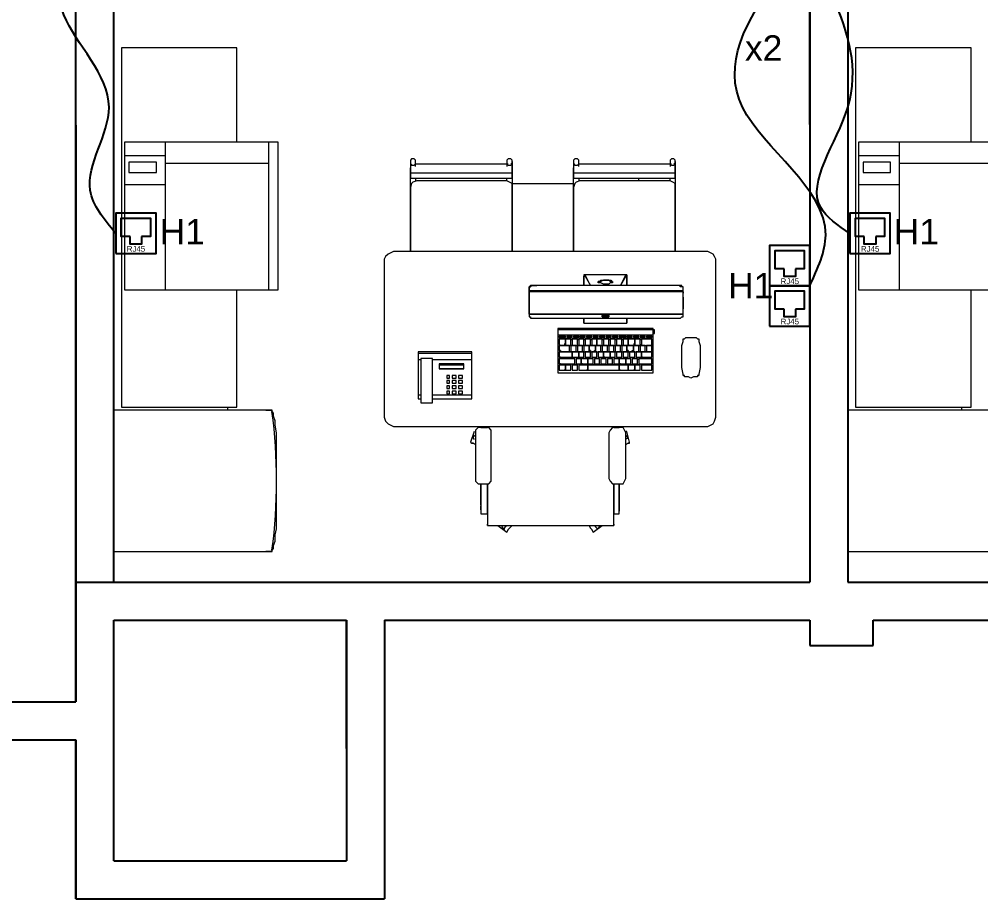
# Model space of a CAD drawing. Header units: metres. Extents: x 131 to 1703, y 190 to 2058.
# Drawn here: x 1497.032 to 1500.83, y 1993.255 to 1996.729 of the extents above; entities that cross this region are included whole.
import ezdxf

# ---------------------------------------------------------------- set-up
doc = ezdxf.new("R2010")
doc.units = ezdxf.units.M
for name, color, linetype in [('Cables RJ45', 7, 'Continuous'), ('Mobilier', 7, 'Continuous'), ('Murs', 7, 'Continuous'), ('Prise RJ45', 7, 'Continuous')]:
    doc.layers.add(name, color=color, linetype=linetype)
doc.styles.get("Standard").update_dxf_attribs({"font": 'arial.ttf'})

# ---------------------------------------------------------------- blocks, each defined once
blk = doc.blocks.new('imprimante + chaise - 2')
at = {"layer": 'Mobilier', "lineweight": 9}
for points in [[(1455.5672, 1987.8968), (1455.5672, 1988.0518), (1455.3938, 1988.0518), (1455.3938, 1988.0502), (1455.3922, 1988.0485), (1455.3922, 1988.0452), (1455.3905, 1988.0402), (1455.3905, 1988.0335), (1455.3888, 1988.0268), (1455.3888, 1988.0185), (1455.3888, 1988.0102), (1455.3888, 1988.0002), (1455.3888, 1987.9902), (1455.3888, 1987.9802), (1455.3888, 1987.9685), (1455.3888, 1987.9585), (1455.3888, 1987.9485), (1455.3888, 1987.9385), (1455.3888, 1987.9302), (1455.3888, 1987.9218), (1455.3905, 1987.9135), (1455.3905, 1987.9085), (1455.3922, 1987.9035), (1455.3922, 1987.9002), (1455.3938, 1987.8985), (1455.3938, 1987.8968)], [(1455.5555, 1987.6035), (1455.5555, 1987.7652), (1455.3872, 1987.7652), (1455.3872, 1987.6035)], [(1455.5505, 1987.6252), (1455.5505, 1987.6368), (1455.5205, 1987.6368), (1455.5205, 1987.6252)]]:
    blk.add_lwpolyline(points, close=True, dxfattribs=at)
for points in [[(1455.3938, 1988.0518), (1455.4005, 1988.0518)], [(1455.4005, 1987.8968), (1455.3938, 1987.8968)], [(1455.4322, 1987.6035), (1455.4322, 1987.5002), (1455.5588, 1987.5002), (1455.5588, 1987.8935), (1455.4322, 1987.8935), (1455.4322, 1987.7652)], [(1455.3972, 1987.7652), (1455.3972, 1987.6035)], [(1455.5105, 1987.7652), (1455.5105, 1987.6035)], [(1455.5105, 1987.6502), (1455.5555, 1987.6502)], [(1455.3972, 1987.6268), (1455.5105, 1987.6268)], [(1455.5105, 1987.6185), (1455.5555, 1987.6185)]]:
    blk.add_lwpolyline(points, dxfattribs=at)
at = {"layer": 'Mobilier', "color": 8, "lineweight": 9, "true_color": 0x787878}
blk.add_lwpolyline([(1455.4422, 1987.8968), (1455.4422, 1987.8935)], dxfattribs=at)
at = {"layer": 'Mobilier', "lineweight": 9}
blk.add_arc((1455.963, 1987.9743), 0.5742, 172.4109, 187.5891, dxfattribs=at)
blk = doc.blocks.new('Table avec ordinateur et telephone')
at = {"layer": 'Mobilier', "lineweight": 9}
for points in [[(1460.1523, 1998.0287), (1460.1506, 1998.0287), (1460.149, 1998.027), (1460.149, 1998.0253), (1460.149, 1998.0237), (1460.149, 1998.022), (1460.1506, 1998.0203), (1460.1523, 1998.0203), (1460.154, 1998.0203), (1460.1556, 1998.022), (1460.1556, 1998.0237), (1460.1556, 1998.0253), (1460.1556, 1998.027), (1460.154, 1998.0287)], [(1460.2756, 1998.0287), (1460.274, 1998.0287), (1460.2723, 1998.027), (1460.2723, 1998.0253), (1460.2723, 1998.0237), (1460.2723, 1998.022), (1460.274, 1998.0203), (1460.2756, 1998.0203), (1460.2773, 1998.0203), (1460.279, 1998.022), (1460.279, 1998.0237), (1460.279, 1998.0253), (1460.279, 1998.027), (1460.2773, 1998.0287)], [(1460.3606, 1998.0287), (1460.359, 1998.0287), (1460.3573, 1998.027), (1460.3573, 1998.0253), (1460.3573, 1998.0237), (1460.3573, 1998.022), (1460.359, 1998.0203), (1460.3606, 1998.0203), (1460.3623, 1998.0203), (1460.364, 1998.022), (1460.364, 1998.0237), (1460.364, 1998.0253), (1460.364, 1998.027), (1460.3623, 1998.0287)], [(1460.484, 1998.0287), (1460.4823, 1998.0287), (1460.4806, 1998.027), (1460.4806, 1998.0253), (1460.4806, 1998.0237), (1460.4806, 1998.022), (1460.4823, 1998.0203), (1460.484, 1998.0203), (1460.4856, 1998.0203), (1460.4873, 1998.022), (1460.4873, 1998.0237), (1460.4873, 1998.0253), (1460.4873, 1998.027), (1460.4856, 1998.0287)], [(1460.2723, 1998.0103), (1460.1573, 1998.0103), (1460.1523, 1998.0103), (1460.1506, 1998.0103), (1460.149, 1998.0103), (1460.149, 1998.0037), (1460.1506, 1998.0037), (1460.1523, 1998.0037), (1460.1573, 1998.0037), (1460.2723, 1998.0037), (1460.2756, 1998.0037), (1460.279, 1998.0037), (1460.279, 1998.0103), (1460.2756, 1998.0103)], [(1460.4806, 1998.0103), (1460.3656, 1998.0103), (1460.3606, 1998.0103), (1460.359, 1998.0103), (1460.3573, 1998.0103), (1460.3573, 1998.0037), (1460.359, 1998.0037), (1460.3606, 1998.0037), (1460.3656, 1998.0037), (1460.4806, 1998.0037), (1460.484, 1998.0037), (1460.4873, 1998.0037), (1460.4873, 1998.0103), (1460.484, 1998.0103)], [(1460.524, 1997.9103), (1460.1306, 1997.9103), (1460.1273, 1997.9103), (1460.124, 1997.9087), (1460.1206, 1997.907), (1460.1173, 1997.9037), (1460.1156, 1997.9003), (1460.1156, 1997.8953), (1460.1156, 1997.702), (1460.1156, 1997.6987), (1460.1173, 1997.6937), (1460.1206, 1997.6904), (1460.124, 1997.6887), (1460.1273, 1997.687), (1460.1306, 1997.687), (1460.524, 1997.687), (1460.529, 1997.687), (1460.5323, 1997.6887), (1460.5356, 1997.6904), (1460.5373, 1997.6937), (1460.539, 1997.6987), (1460.539, 1997.702), (1460.539, 1997.8953), (1460.539, 1997.9003), (1460.5373, 1997.9037), (1460.5356, 1997.907), (1460.5323, 1997.9087), (1460.529, 1997.9103)], [(1460.424, 1997.8803), (1460.4256, 1997.8803), (1460.4256, 1997.8787), (1460.4256, 1997.877), (1460.4256, 1997.8753), (1460.4256, 1997.8737), (1460.4256, 1997.872), (1460.4256, 1997.867), (1460.4256, 1997.872), (1460.4256, 1997.8737), (1460.4256, 1997.8753), (1460.4256, 1997.877), (1460.4256, 1997.8787), (1460.424, 1997.8787), (1460.4173, 1997.867)], [(1460.4073, 1997.872), (1460.4073, 1997.8703), (1460.4056, 1997.8703), (1460.404, 1997.8703), (1460.4023, 1997.8687), (1460.399, 1997.8687), (1460.3973, 1997.8687), (1460.3956, 1997.8687), (1460.3923, 1997.8703), (1460.3906, 1997.8703), (1460.389, 1997.8703), (1460.389, 1997.872), (1460.3906, 1997.872), (1460.3923, 1997.8737), (1460.3956, 1997.8737), (1460.3973, 1997.8737), (1460.399, 1997.8737), (1460.4023, 1997.8737), (1460.404, 1997.8737), (1460.4056, 1997.8737), (1460.4056, 1997.872)], [(1460.3006, 1997.857), (1460.3006, 1997.8303), (1460.4973, 1997.8303), (1460.4973, 1997.857), (1460.4973, 1997.8587), (1460.4956, 1997.8587), (1460.494, 1997.8587), (1460.4923, 1997.8587), (1460.4906, 1997.8587), (1460.3056, 1997.8587), (1460.304, 1997.8587), (1460.3023, 1997.8587), (1460.3006, 1997.8587)], [(1460.3006, 1997.827), (1460.3023, 1997.827), (1460.3023, 1997.8253), (1460.304, 1997.8253), (1460.3056, 1997.8253), (1460.4906, 1997.8253), (1460.4923, 1997.8253), (1460.494, 1997.8253), (1460.4956, 1997.827), (1460.4973, 1997.827), (1460.4973, 1997.8303), (1460.3006, 1997.8303)], [(1460.394, 1997.8287), (1460.3956, 1997.8287), (1460.3973, 1997.8287), (1460.399, 1997.8287), (1460.4006, 1997.8287), (1460.4023, 1997.8287), (1460.4023, 1997.827), (1460.4006, 1997.827), (1460.399, 1997.827), (1460.3973, 1997.827), (1460.3956, 1997.827), (1460.394, 1997.827)], [(1460.3973, 1997.827), (1460.399, 1997.827), (1460.4006, 1997.827), (1460.4023, 1997.827), (1460.4023, 1997.8287), (1460.4006, 1997.8287), (1460.399, 1997.8287), (1460.3973, 1997.8287), (1460.3956, 1997.8287), (1460.394, 1997.8287), (1460.394, 1997.827), (1460.3956, 1997.827)], [(1460.399, 1997.8287), (1460.399, 1997.8303), (1460.4006, 1997.8303), (1460.4006, 1997.8287)], [(1460.4006, 1997.8303), (1460.399, 1997.8303), (1460.399, 1997.8287), (1460.4006, 1997.8287)], [(1460.399, 1997.827), (1460.399, 1997.8287)], [(1460.459, 1997.7554), (1460.459, 1997.807), (1460.459, 1997.8087), (1460.459, 1997.8104), (1460.459, 1997.812), (1460.3373, 1997.812), (1460.3373, 1997.8104), (1460.3373, 1997.8087), (1460.3373, 1997.807), (1460.3373, 1997.7554)], [(1460.339, 1997.8004), (1460.3406, 1997.8004), (1460.3456, 1997.8004), (1460.3473, 1997.8004), (1460.3473, 1997.802), (1460.3456, 1997.802), (1460.3406, 1997.802), (1460.339, 1997.802)], [(1460.339, 1997.792), (1460.3406, 1997.7904), (1460.3456, 1997.7904), (1460.3473, 1997.792), (1460.3473, 1997.797), (1460.3473, 1997.7987), (1460.3456, 1997.7987), (1460.3406, 1997.7987), (1460.339, 1997.7987), (1460.339, 1997.797)], [(1460.3473, 1997.792), (1460.3473, 1997.7904), (1460.354, 1997.7904), (1460.354, 1997.792), (1460.354, 1997.797), (1460.354, 1997.7987), (1460.3473, 1997.7987), (1460.3473, 1997.797)], [(1460.349, 1997.8004), (1460.3556, 1997.8004), (1460.3556, 1997.802), (1460.354, 1997.802), (1460.349, 1997.802)], [(1460.3556, 1997.792), (1460.3556, 1997.7904), (1460.3623, 1997.7904), (1460.3623, 1997.792), (1460.3623, 1997.797), (1460.3623, 1997.7987), (1460.3556, 1997.7987), (1460.3556, 1997.797)], [(1460.3573, 1997.8004), (1460.364, 1997.8004), (1460.364, 1997.802), (1460.3573, 1997.802)], [(1460.364, 1997.792), (1460.364, 1997.7904), (1460.3706, 1997.7904), (1460.3706, 1997.792), (1460.3706, 1997.797), (1460.3706, 1997.7987), (1460.364, 1997.7987), (1460.364, 1997.797)], [(1460.3656, 1997.8004), (1460.3723, 1997.8004), (1460.3723, 1997.802), (1460.3656, 1997.802)], [(1460.3723, 1997.792), (1460.3723, 1997.7904), (1460.379, 1997.7904), (1460.379, 1997.792), (1460.379, 1997.797), (1460.379, 1997.7987), (1460.3723, 1997.7987), (1460.3723, 1997.797)], [(1460.374, 1997.8004), (1460.3806, 1997.8004), (1460.3806, 1997.802), (1460.374, 1997.802)], [(1460.3806, 1997.792), (1460.3806, 1997.7904), (1460.3856, 1997.7904), (1460.3873, 1997.7904), (1460.3873, 1997.792), (1460.3873, 1997.797), (1460.3873, 1997.7987), (1460.3856, 1997.7987), (1460.3806, 1997.7987), (1460.3806, 1997.797)], [(1460.3823, 1997.8004), (1460.389, 1997.8004), (1460.389, 1997.802), (1460.3823, 1997.802)], [(1460.3873, 1997.792), (1460.3873, 1997.7904), (1460.389, 1997.7904), (1460.394, 1997.7904), (1460.394, 1997.792), (1460.394, 1997.797), (1460.394, 1997.7987), (1460.389, 1997.7987), (1460.3873, 1997.7987), (1460.3873, 1997.797)], [(1460.3906, 1997.8004), (1460.3973, 1997.8004), (1460.3973, 1997.802), (1460.3906, 1997.802)], [(1460.3956, 1997.792), (1460.3956, 1997.7904), (1460.4023, 1997.7904), (1460.4023, 1997.792), (1460.4023, 1997.797), (1460.4023, 1997.7987), (1460.3956, 1997.7987), (1460.3956, 1997.797)], [(1460.399, 1997.8004), (1460.4056, 1997.8004), (1460.4056, 1997.802), (1460.399, 1997.802)], [(1460.404, 1997.792), (1460.404, 1997.7904), (1460.4106, 1997.7904), (1460.4106, 1997.792), (1460.4106, 1997.797), (1460.4106, 1997.7987), (1460.404, 1997.7987), (1460.404, 1997.797)], [(1460.4073, 1997.8004), (1460.414, 1997.8004), (1460.414, 1997.802), (1460.4073, 1997.802)], [(1460.4123, 1997.792), (1460.4123, 1997.7904), (1460.419, 1997.7904), (1460.419, 1997.792), (1460.419, 1997.797), (1460.419, 1997.7987), (1460.4123, 1997.7987), (1460.4123, 1997.797)], [(1460.4156, 1997.8004), (1460.4173, 1997.8004), (1460.4223, 1997.8004), (1460.424, 1997.8004), (1460.424, 1997.802), (1460.4223, 1997.802), (1460.4173, 1997.802), (1460.4156, 1997.802)], [(1460.4206, 1997.792), (1460.4206, 1997.7904), (1460.4273, 1997.7904), (1460.4273, 1997.792), (1460.4273, 1997.797), (1460.4273, 1997.7987), (1460.4206, 1997.7987), (1460.4206, 1997.797)], [(1460.4256, 1997.8004), (1460.4323, 1997.8004), (1460.4323, 1997.802), (1460.4306, 1997.802), (1460.4256, 1997.802)], [(1460.4273, 1997.792), (1460.429, 1997.7904), (1460.434, 1997.7904), (1460.4356, 1997.792), (1460.4356, 1997.797), (1460.4356, 1997.7987), (1460.434, 1997.7987), (1460.429, 1997.7987), (1460.4273, 1997.7987), (1460.4273, 1997.797)], [(1460.434, 1997.8004), (1460.4406, 1997.8004), (1460.4406, 1997.802), (1460.434, 1997.802)], [(1460.4356, 1997.792), (1460.4356, 1997.7904), (1460.4423, 1997.7904), (1460.4423, 1997.792), (1460.4423, 1997.797), (1460.4423, 1997.7987), (1460.4356, 1997.7987), (1460.4356, 1997.797)], [(1460.4423, 1997.8004), (1460.449, 1997.8004), (1460.449, 1997.802), (1460.4423, 1997.802)], [(1460.444, 1997.792), (1460.444, 1997.7904), (1460.4573, 1997.7904), (1460.4573, 1997.792), (1460.4573, 1997.797), (1460.4573, 1997.7987), (1460.444, 1997.7987), (1460.444, 1997.797)], [(1460.4506, 1997.8004), (1460.4573, 1997.8004), (1460.4573, 1997.802), (1460.4506, 1997.802)], [(1460.5023, 1997.8004), (1460.504, 1997.8004), (1460.5056, 1997.8004), (1460.5073, 1997.8004), (1460.509, 1997.8004), (1460.5106, 1997.8004), (1460.5123, 1997.8004), (1460.514, 1997.8004), (1460.5156, 1997.7987), (1460.5173, 1997.7987), (1460.5173, 1997.797), (1460.5173, 1997.7954), (1460.519, 1997.7904), (1460.519, 1997.7854), (1460.519, 1997.7787), (1460.519, 1997.7704), (1460.519, 1997.762), (1460.5173, 1997.7537), (1460.5173, 1997.752), (1460.5156, 1997.752), (1460.5156, 1997.7504), (1460.514, 1997.7504), (1460.5106, 1997.7504), (1460.5073, 1997.7487), (1460.504, 1997.7504), (1460.5006, 1997.7504), (1460.499, 1997.7504), (1460.499, 1997.752), (1460.4973, 1997.752), (1460.4973, 1997.7537), (1460.4956, 1997.762), (1460.4956, 1997.7704), (1460.4956, 1997.7787), (1460.4956, 1997.7854), (1460.4956, 1997.7904), (1460.4973, 1997.7954), (1460.4973, 1997.797), (1460.4973, 1997.7987), (1460.499, 1997.7987), (1460.5006, 1997.8004)], [(1460.1773, 1997.722), (1460.2273, 1997.722), (1460.2273, 1997.782), (1460.159, 1997.782), (1460.159, 1997.722), (1460.1623, 1997.722), (1460.1623, 1997.717), (1460.1773, 1997.717)], [(1460.3523, 1997.7837), (1460.3523, 1997.7887), (1460.3523, 1997.7904), (1460.3406, 1997.7904), (1460.339, 1997.7904), (1460.339, 1997.7887), (1460.339, 1997.7837), (1460.3406, 1997.7837), (1460.3406, 1997.782), (1460.3523, 1997.782)], [(1460.3556, 1997.7754), (1460.3556, 1997.782), (1460.3406, 1997.782), (1460.339, 1997.782), (1460.339, 1997.7754), (1460.3406, 1997.7754)], [(1460.3606, 1997.7837), (1460.3606, 1997.7887), (1460.3606, 1997.7904), (1460.354, 1997.7904), (1460.354, 1997.7887), (1460.354, 1997.7837), (1460.354, 1997.782), (1460.3606, 1997.782)], [(1460.364, 1997.7754), (1460.364, 1997.782), (1460.3623, 1997.782), (1460.3573, 1997.782), (1460.3556, 1997.782), (1460.3556, 1997.7804), (1460.3556, 1997.7754), (1460.3573, 1997.7754), (1460.3623, 1997.7754)], [(1460.369, 1997.7837), (1460.369, 1997.7887), (1460.369, 1997.7904), (1460.3623, 1997.7904), (1460.3623, 1997.7887), (1460.3623, 1997.7837), (1460.3623, 1997.782), (1460.369, 1997.782)], [(1460.3706, 1997.7754), (1460.3706, 1997.782), (1460.364, 1997.782), (1460.364, 1997.7804), (1460.364, 1997.7754)], [(1460.3773, 1997.7837), (1460.3773, 1997.7887), (1460.3773, 1997.7904), (1460.3706, 1997.7904), (1460.3706, 1997.7887), (1460.3706, 1997.7837), (1460.3706, 1997.782), (1460.3773, 1997.782)], [(1460.379, 1997.7754), (1460.379, 1997.782), (1460.3723, 1997.782), (1460.3723, 1997.7804), (1460.3723, 1997.7754)], [(1460.3856, 1997.7837), (1460.3856, 1997.7887), (1460.3856, 1997.7904), (1460.384, 1997.7904), (1460.379, 1997.7904), (1460.3773, 1997.7904), (1460.3773, 1997.7887), (1460.3773, 1997.7837), (1460.379, 1997.7837), (1460.379, 1997.782), (1460.384, 1997.782), (1460.384, 1997.7837)], [(1460.3873, 1997.7754), (1460.3873, 1997.782), (1460.3806, 1997.782), (1460.3806, 1997.7804), (1460.3806, 1997.7754)], [(1460.3923, 1997.7837), (1460.3923, 1997.7887), (1460.3923, 1997.7904), (1460.3873, 1997.7904), (1460.3856, 1997.7904), (1460.3856, 1997.7887), (1460.3856, 1997.7837), (1460.3856, 1997.782), (1460.3923, 1997.782)], [(1460.3956, 1997.7754), (1460.3956, 1997.782), (1460.389, 1997.782), (1460.389, 1997.7804), (1460.389, 1997.7754)], [(1460.4006, 1997.7837), (1460.4006, 1997.7887), (1460.4006, 1997.7904), (1460.394, 1997.7904), (1460.394, 1997.7887), (1460.394, 1997.7837), (1460.394, 1997.782), (1460.4006, 1997.782)], [(1460.404, 1997.7754), (1460.404, 1997.782), (1460.4023, 1997.782), (1460.3973, 1997.782), (1460.3956, 1997.782), (1460.3956, 1997.7804), (1460.3956, 1997.7754), (1460.3973, 1997.7754), (1460.4023, 1997.7754)], [(1460.409, 1997.7837), (1460.409, 1997.7887), (1460.409, 1997.7904), (1460.4023, 1997.7904), (1460.4023, 1997.7887), (1460.4023, 1997.7837), (1460.4023, 1997.782), (1460.409, 1997.782)], [(1460.4106, 1997.7754), (1460.4106, 1997.782), (1460.4056, 1997.782), (1460.404, 1997.782), (1460.404, 1997.7804), (1460.404, 1997.7754)], [(1460.4173, 1997.7837), (1460.4173, 1997.7887), (1460.4173, 1997.7904), (1460.4106, 1997.7904), (1460.4106, 1997.7887), (1460.4106, 1997.7837), (1460.4106, 1997.782), (1460.4173, 1997.782)], [(1460.419, 1997.7754), (1460.419, 1997.782), (1460.4123, 1997.782), (1460.4123, 1997.7804), (1460.4123, 1997.7754)], [(1460.4256, 1997.7837), (1460.4256, 1997.7887), (1460.4256, 1997.7904), (1460.419, 1997.7904), (1460.419, 1997.7887), (1460.419, 1997.7837), (1460.419, 1997.782), (1460.4256, 1997.782)], [(1460.4273, 1997.7754), (1460.4273, 1997.782), (1460.4206, 1997.782), (1460.4206, 1997.7804), (1460.4206, 1997.7754)], [(1460.434, 1997.7837), (1460.434, 1997.7887), (1460.434, 1997.7904), (1460.4323, 1997.7904), (1460.4273, 1997.7904), (1460.4256, 1997.7904), (1460.4256, 1997.7887), (1460.4256, 1997.7837), (1460.4273, 1997.7837), (1460.4273, 1997.782), (1460.4323, 1997.782), (1460.4323, 1997.7837)], [(1460.4356, 1997.7754), (1460.4356, 1997.782), (1460.429, 1997.782), (1460.429, 1997.7804), (1460.429, 1997.7754)], [(1460.4406, 1997.7837), (1460.4406, 1997.7887), (1460.4406, 1997.7904), (1460.434, 1997.7904), (1460.434, 1997.7887), (1460.434, 1997.7837), (1460.434, 1997.782), (1460.4406, 1997.782)], [(1460.444, 1997.7754), (1460.444, 1997.782), (1460.4373, 1997.782), (1460.4373, 1997.7804), (1460.4373, 1997.7754)], [(1460.449, 1997.7837), (1460.449, 1997.7887), (1460.449, 1997.7904), (1460.4423, 1997.7904), (1460.4423, 1997.7887), (1460.4423, 1997.7837), (1460.4423, 1997.782), (1460.449, 1997.782)], [(1460.4573, 1997.7754), (1460.4573, 1997.782), (1460.4456, 1997.782), (1460.444, 1997.782), (1460.444, 1997.7804), (1460.444, 1997.7754), (1460.4456, 1997.7754)], [(1460.4573, 1997.7837), (1460.4573, 1997.7887), (1460.4573, 1997.7904), (1460.4506, 1997.7904), (1460.4506, 1997.7887), (1460.4506, 1997.7837), (1460.4506, 1997.782), (1460.4573, 1997.782)], [(1460.359, 1997.767), (1460.359, 1997.7737), (1460.3406, 1997.7737), (1460.339, 1997.7737), (1460.339, 1997.767), (1460.3406, 1997.767)], [(1460.3673, 1997.767), (1460.3673, 1997.7737), (1460.3606, 1997.7737), (1460.3606, 1997.772), (1460.3606, 1997.767)], [(1460.3756, 1997.767), (1460.3756, 1997.7737), (1460.374, 1997.7737), (1460.369, 1997.7737), (1460.3673, 1997.7737), (1460.3673, 1997.772), (1460.3673, 1997.767), (1460.369, 1997.767), (1460.374, 1997.767)], [(1460.3823, 1997.767), (1460.3823, 1997.7737), (1460.3773, 1997.7737), (1460.3756, 1997.7737), (1460.3756, 1997.772), (1460.3756, 1997.767)], [(1460.3906, 1997.767), (1460.3906, 1997.7737), (1460.384, 1997.7737), (1460.384, 1997.772), (1460.384, 1997.767)], [(1460.399, 1997.767), (1460.399, 1997.7737), (1460.3923, 1997.7737), (1460.3923, 1997.772), (1460.3923, 1997.767)], [(1460.4073, 1997.767), (1460.4073, 1997.7737), (1460.4006, 1997.7737), (1460.4006, 1997.772), (1460.4006, 1997.767)], [(1460.4156, 1997.767), (1460.4156, 1997.7737), (1460.409, 1997.7737), (1460.409, 1997.772), (1460.409, 1997.767)], [(1460.424, 1997.767), (1460.424, 1997.7737), (1460.4223, 1997.7737), (1460.4173, 1997.7737), (1460.4156, 1997.7737), (1460.4156, 1997.772), (1460.4156, 1997.767), (1460.4173, 1997.767), (1460.4223, 1997.767)], [(1460.4306, 1997.767), (1460.4306, 1997.7737), (1460.424, 1997.7737), (1460.424, 1997.772), (1460.424, 1997.767)], [(1460.439, 1997.767), (1460.439, 1997.7737), (1460.4323, 1997.7737), (1460.4323, 1997.772), (1460.4323, 1997.767)], [(1460.4573, 1997.767), (1460.4573, 1997.7737), (1460.4406, 1997.7737), (1460.4406, 1997.772), (1460.4406, 1997.767)], [(1460.2173, 1997.767), (1460.1856, 1997.767), (1460.1856, 1997.7604), (1460.2173, 1997.7604)], [(1460.339, 1997.7587), (1460.3406, 1997.7587), (1460.3456, 1997.7587), (1460.3473, 1997.7587), (1460.3473, 1997.7637), (1460.3473, 1997.7654), (1460.3456, 1997.7654), (1460.3406, 1997.7654), (1460.339, 1997.7654), (1460.339, 1997.7637)], [(1460.3473, 1997.7587), (1460.354, 1997.7587), (1460.354, 1997.7637), (1460.354, 1997.7654), (1460.3473, 1997.7654), (1460.3473, 1997.7637)], [(1460.3556, 1997.7587), (1460.3623, 1997.7587), (1460.3623, 1997.7637), (1460.3623, 1997.7654), (1460.3556, 1997.7654), (1460.3556, 1997.7637)], [(1460.364, 1997.7587), (1460.374, 1997.7587), (1460.3756, 1997.7587), (1460.3756, 1997.7637), (1460.3756, 1997.7654), (1460.374, 1997.7654), (1460.364, 1997.7654), (1460.364, 1997.7637)], [(1460.3756, 1997.7587), (1460.4156, 1997.7587), (1460.4156, 1997.7637), (1460.4156, 1997.7654), (1460.3756, 1997.7654), (1460.3756, 1997.7637)], [(1460.4156, 1997.7587), (1460.4173, 1997.7587), (1460.4273, 1997.7587), (1460.4273, 1997.7637), (1460.4273, 1997.7654), (1460.4173, 1997.7654), (1460.4156, 1997.7654), (1460.4156, 1997.7637)], [(1460.4273, 1997.7587), (1460.429, 1997.7587), (1460.434, 1997.7587), (1460.4356, 1997.7587), (1460.4356, 1997.7637), (1460.4356, 1997.7654), (1460.434, 1997.7654), (1460.429, 1997.7654), (1460.4273, 1997.7654), (1460.4273, 1997.7637)], [(1460.4356, 1997.7587), (1460.4423, 1997.7587), (1460.4423, 1997.7637), (1460.4423, 1997.7654), (1460.4356, 1997.7654), (1460.4356, 1997.7637)], [(1460.444, 1997.7587), (1460.4573, 1997.7587), (1460.4573, 1997.7637), (1460.4573, 1997.7654), (1460.444, 1997.7654), (1460.444, 1997.7637)], [(1460.199, 1997.752), (1460.1956, 1997.752), (1460.1956, 1997.7487), (1460.199, 1997.7487)], [(1460.199, 1997.7454), (1460.1956, 1997.7454), (1460.1956, 1997.742), (1460.199, 1997.742)], [(1460.2073, 1997.752), (1460.2023, 1997.752), (1460.2023, 1997.7487), (1460.2073, 1997.7487)], [(1460.2073, 1997.7454), (1460.2023, 1997.7454), (1460.2023, 1997.742), (1460.2073, 1997.742)], [(1460.2156, 1997.752), (1460.2106, 1997.752), (1460.2106, 1997.7487), (1460.2156, 1997.7487)], [(1460.2156, 1997.7454), (1460.2106, 1997.7454), (1460.2106, 1997.742), (1460.2156, 1997.742)], [(1460.199, 1997.7387), (1460.1956, 1997.7387), (1460.1956, 1997.7354), (1460.199, 1997.7354)], [(1460.2073, 1997.7387), (1460.2023, 1997.7387), (1460.2023, 1997.7354), (1460.2073, 1997.7354)], [(1460.2156, 1997.7387), (1460.2106, 1997.7387), (1460.2106, 1997.7354), (1460.2156, 1997.7354)], [(1460.199, 1997.732), (1460.1956, 1997.732), (1460.1956, 1997.7287), (1460.199, 1997.7287)], [(1460.2073, 1997.732), (1460.2023, 1997.732), (1460.2023, 1997.7287), (1460.2073, 1997.7287)], [(1460.2156, 1997.732), (1460.2106, 1997.732), (1460.2106, 1997.7287), (1460.2156, 1997.7287)], [(1460.2456, 1997.6137), (1460.249, 1997.6137), (1460.2523, 1997.617), (1460.2523, 1997.6204), (1460.2523, 1997.6787), (1460.2523, 1997.682), (1460.249, 1997.6854), (1460.2456, 1997.6854), (1460.239, 1997.6854), (1460.2356, 1997.6854), (1460.2323, 1997.682), (1460.2323, 1997.6787), (1460.2323, 1997.6204), (1460.2323, 1997.617), (1460.2356, 1997.6137), (1460.239, 1997.6137)], [(1460.4156, 1997.6137), (1460.4206, 1997.6137), (1460.4223, 1997.617), (1460.424, 1997.6204), (1460.424, 1997.6787), (1460.4223, 1997.682), (1460.4206, 1997.6854), (1460.4156, 1997.6854), (1460.4106, 1997.6854), (1460.4073, 1997.6854), (1460.404, 1997.682), (1460.4023, 1997.6787), (1460.4023, 1997.6204), (1460.404, 1997.617), (1460.4073, 1997.6137), (1460.4106, 1997.6137)], [(1460.279, 1997.5604), (1460.2756, 1997.557), (1460.274, 1997.5554), (1460.2723, 1997.552), (1460.274, 1997.5554), (1460.2756, 1997.557)], [(1460.3773, 1997.5604), (1460.379, 1997.557), (1460.3806, 1997.5554), (1460.3823, 1997.552), (1460.3806, 1997.5554), (1460.379, 1997.557)]]:
    blk.add_lwpolyline(points, close=True, dxfattribs=at)
for points in [[(1460.279, 1998.0253), (1460.279, 1998.0153), (1460.279, 1998.0137), (1460.279, 1998.0087), (1460.279, 1998.0003), (1460.279, 1997.9103), (1460.279, 1997.992), (1460.279, 1997.997), (1460.2756, 1997.9987), (1460.2723, 1998.0003), (1460.1573, 1998.0003), (1460.1523, 1997.9987), (1460.1506, 1997.997), (1460.149, 1997.992), (1460.149, 1997.9103), (1460.149, 1998.0003), (1460.149, 1998.007), (1460.149, 1998.0137), (1460.149, 1998.0153)], [(1460.149, 1998.0253), (1460.149, 1998.0153), (1460.149, 1998.017)], [(1460.1506, 1998.022), (1460.149, 1998.0203), (1460.149, 1998.0103)], [(1460.1556, 1998.0187), (1460.1556, 1998.0253)], [(1460.1556, 1998.022), (1460.1573, 1998.022), (1460.2723, 1998.022), (1460.274, 1998.022)], [(1460.2723, 1998.0253), (1460.2723, 1998.0187)], [(1460.279, 1998.0103), (1460.279, 1998.0203), (1460.279, 1998.022), (1460.2773, 1998.022)], [(1460.279, 1998.0153), (1460.279, 1998.0153)], [(1460.4873, 1998.0253), (1460.4873, 1998.0153), (1460.4873, 1998.0137), (1460.4873, 1998.0087), (1460.4873, 1998.0003), (1460.4873, 1997.9103), (1460.4873, 1997.992), (1460.4873, 1997.997), (1460.484, 1997.9987), (1460.4806, 1998.0003), (1460.3656, 1998.0003), (1460.3606, 1997.9987), (1460.359, 1997.997), (1460.3573, 1997.992), (1460.3573, 1997.9103), (1460.3573, 1998.0003), (1460.3573, 1998.007), (1460.3573, 1998.0137), (1460.3573, 1998.0153)], [(1460.3573, 1998.0253), (1460.3573, 1998.0153), (1460.3573, 1998.017)], [(1460.359, 1998.022), (1460.3573, 1998.0203), (1460.3573, 1998.0103)], [(1460.364, 1998.0187), (1460.364, 1998.0253)], [(1460.364, 1998.022), (1460.3656, 1998.022), (1460.4806, 1998.022), (1460.4823, 1998.022)], [(1460.4806, 1998.0253), (1460.4806, 1998.0187)], [(1460.4873, 1998.0103), (1460.4873, 1998.0203), (1460.4873, 1998.022), (1460.4856, 1998.022)], [(1460.4873, 1998.0153), (1460.4873, 1998.0153)], [(1460.1556, 1998.0037), (1460.1556, 1998.0003)], [(1460.2723, 1998.0003), (1460.2723, 1998.0037)], [(1460.364, 1998.0037), (1460.364, 1998.0003)], [(1460.4806, 1998.0003), (1460.4806, 1998.0037)], [(1460.4256, 1997.8803), (1460.3723, 1997.8803), (1460.3706, 1997.8803), (1460.3706, 1997.8787), (1460.3706, 1997.877), (1460.3706, 1997.8753), (1460.3706, 1997.8737), (1460.3706, 1997.872), (1460.3706, 1997.867), (1460.3706, 1997.872), (1460.3706, 1997.8737), (1460.3706, 1997.8753), (1460.3706, 1997.877), (1460.3706, 1997.8787), (1460.3723, 1997.8787), (1460.379, 1997.867), (1460.3723, 1997.8803)], [(1460.4073, 1997.872), (1460.4056, 1997.872), (1460.404, 1997.872), (1460.4023, 1997.8737), (1460.399, 1997.8737), (1460.3973, 1997.8737), (1460.3956, 1997.8737), (1460.3923, 1997.872), (1460.3906, 1997.872), (1460.389, 1997.872)], [(1460.3006, 1997.8353), (1460.3006, 1997.8653), (1460.3023, 1997.8653), (1460.304, 1997.867), (1460.3056, 1997.867), (1460.304, 1997.867), (1460.3023, 1997.8653), (1460.3006, 1997.8653), (1460.3006, 1997.8587), (1460.3006, 1997.8603), (1460.3023, 1997.8603), (1460.304, 1997.8603), (1460.3056, 1997.8603), (1460.4906, 1997.8603), (1460.4923, 1997.8603), (1460.494, 1997.8603), (1460.4956, 1997.8603), (1460.4973, 1997.8587), (1460.4973, 1997.857)], [(1460.4973, 1997.8353), (1460.4973, 1997.8653), (1460.4956, 1997.8653), (1460.494, 1997.8653), (1460.4923, 1997.867), (1460.4906, 1997.867), (1460.3056, 1997.867), (1460.304, 1997.867), (1460.3023, 1997.867), (1460.3006, 1997.8653)], [(1460.3006, 1997.8587), (1460.3006, 1997.8603), (1460.3023, 1997.8603), (1460.304, 1997.8603), (1460.3056, 1997.8603), (1460.4906, 1997.8603), (1460.4923, 1997.8603), (1460.494, 1997.8603), (1460.4956, 1997.8603), (1460.4973, 1997.8587)], [(1460.3006, 1997.8303), (1460.3006, 1997.832), (1460.3006, 1997.8587), (1460.3006, 1997.857)], [(1460.3023, 1997.867), (1460.309, 1997.867), (1460.3106, 1997.867)], [(1460.4973, 1997.8303), (1460.4973, 1997.832), (1460.4973, 1997.8587), (1460.4973, 1997.8653), (1460.4956, 1997.8653), (1460.494, 1997.8653), (1460.4923, 1997.867), (1460.4906, 1997.867), (1460.3056, 1997.867)], [(1460.4956, 1997.867), (1460.4873, 1997.867), (1460.309, 1997.867)], [(1460.4973, 1997.8653), (1460.4956, 1997.8653), (1460.4956, 1997.867), (1460.494, 1997.867), (1460.4923, 1997.867), (1460.4906, 1997.867)], [(1460.4973, 1997.852), (1460.4973, 1997.8387), (1460.4973, 1997.837)], [(1460.3706, 1997.8187), (1460.3706, 1997.8253), (1460.3706, 1997.8187), (1460.4256, 1997.8187), (1460.4256, 1997.8253), (1460.4256, 1997.8187)], [(1460.3706, 1997.8187), (1460.3706, 1997.8187)], [(1460.394, 1997.8303), (1460.394, 1997.8287), (1460.3956, 1997.8287), (1460.3973, 1997.8287), (1460.399, 1997.8287), (1460.4006, 1997.8287), (1460.399, 1997.8287), (1460.3973, 1997.8287), (1460.3956, 1997.8287), (1460.394, 1997.8287)], [(1460.4023, 1997.8287), (1460.4023, 1997.8303)], [(1460.4256, 1997.8187), (1460.4256, 1997.8187)], [(1460.459, 1997.8054), (1460.4606, 1997.8054), (1460.4606, 1997.807), (1460.4606, 1997.8087), (1460.4606, 1997.8104), (1460.3373, 1997.8104), (1460.3373, 1997.8087), (1460.3373, 1997.807), (1460.3373, 1997.8054)], [(1460.3373, 1997.8037), (1460.459, 1997.8037)], [(1460.339, 1997.802), (1460.3406, 1997.802), (1460.3456, 1997.802), (1460.3473, 1997.802)], [(1460.3406, 1997.8004), (1460.339, 1997.8004)], [(1460.339, 1997.797), (1460.339, 1997.7987), (1460.3406, 1997.7987), (1460.3456, 1997.7987), (1460.3473, 1997.7987)], [(1460.3456, 1997.802), (1460.3456, 1997.802)], [(1460.3473, 1997.8004), (1460.3456, 1997.8004)], [(1460.3456, 1997.7987), (1460.3456, 1997.7987)], [(1460.3473, 1997.802), (1460.3473, 1997.802)], [(1460.3473, 1997.797), (1460.3473, 1997.7987), (1460.354, 1997.7987)], [(1460.349, 1997.802), (1460.354, 1997.802), (1460.3556, 1997.802)], [(1460.349, 1997.8004), (1460.349, 1997.8004)], [(1460.354, 1997.802), (1460.354, 1997.802)], [(1460.354, 1997.7987), (1460.354, 1997.7987)], [(1460.3556, 1997.802), (1460.3556, 1997.802)], [(1460.3556, 1997.8004), (1460.3556, 1997.8004)], [(1460.3556, 1997.797), (1460.3556, 1997.7987), (1460.3623, 1997.7987)], [(1460.3573, 1997.802), (1460.364, 1997.802)], [(1460.3573, 1997.8004), (1460.3573, 1997.8004)], [(1460.3623, 1997.7987), (1460.3623, 1997.7987)], [(1460.364, 1997.802), (1460.364, 1997.802)], [(1460.364, 1997.8004), (1460.364, 1997.8004)], [(1460.364, 1997.797), (1460.364, 1997.7987), (1460.3706, 1997.7987)], [(1460.3656, 1997.802), (1460.3723, 1997.802)], [(1460.3656, 1997.8004), (1460.3656, 1997.8004)], [(1460.3706, 1997.7987), (1460.3706, 1997.7987)], [(1460.3723, 1997.802), (1460.3723, 1997.802)], [(1460.3723, 1997.8004), (1460.3723, 1997.8004)], [(1460.3723, 1997.797), (1460.3723, 1997.7987), (1460.379, 1997.7987)], [(1460.374, 1997.802), (1460.3806, 1997.802)], [(1460.374, 1997.8004), (1460.374, 1997.8004)], [(1460.379, 1997.7987), (1460.379, 1997.7987)], [(1460.3806, 1997.802), (1460.3806, 1997.802)], [(1460.3806, 1997.8004), (1460.3806, 1997.8004)], [(1460.3806, 1997.797), (1460.3806, 1997.7987), (1460.3856, 1997.7987), (1460.3873, 1997.7987)], [(1460.3823, 1997.802), (1460.389, 1997.802)], [(1460.3823, 1997.8004), (1460.3823, 1997.8004)], [(1460.3856, 1997.7987), (1460.3856, 1997.7987)], [(1460.3873, 1997.797), (1460.3873, 1997.7987), (1460.389, 1997.7987), (1460.394, 1997.7987)], [(1460.389, 1997.802), (1460.389, 1997.802)], [(1460.389, 1997.8004), (1460.389, 1997.8004)], [(1460.3906, 1997.802), (1460.3973, 1997.802)], [(1460.3906, 1997.8004), (1460.3906, 1997.8004)], [(1460.394, 1997.7987), (1460.394, 1997.7987)], [(1460.3956, 1997.797), (1460.3956, 1997.7987), (1460.4023, 1997.7987)], [(1460.3973, 1997.802), (1460.3973, 1997.802)], [(1460.3973, 1997.8004), (1460.3973, 1997.8004)], [(1460.399, 1997.802), (1460.4056, 1997.802)], [(1460.399, 1997.8004), (1460.399, 1997.8004)], [(1460.4023, 1997.7987), (1460.4023, 1997.7987)], [(1460.404, 1997.797), (1460.404, 1997.7987), (1460.4106, 1997.7987)], [(1460.4056, 1997.802), (1460.4056, 1997.802)], [(1460.4056, 1997.8004), (1460.4056, 1997.8004)], [(1460.4073, 1997.802), (1460.414, 1997.802)], [(1460.4073, 1997.8004), (1460.4073, 1997.8004)], [(1460.4106, 1997.7987), (1460.4106, 1997.7987)], [(1460.4123, 1997.797), (1460.4123, 1997.7987), (1460.419, 1997.7987)], [(1460.414, 1997.802), (1460.414, 1997.802)], [(1460.414, 1997.8004), (1460.414, 1997.8004)], [(1460.4156, 1997.802), (1460.4173, 1997.802), (1460.4223, 1997.802), (1460.424, 1997.802)], [(1460.4173, 1997.8004), (1460.4156, 1997.8004)], [(1460.419, 1997.7987), (1460.419, 1997.7987)], [(1460.4206, 1997.797), (1460.4206, 1997.7987), (1460.4273, 1997.7987)], [(1460.4223, 1997.802), (1460.4223, 1997.802)], [(1460.424, 1997.8004), (1460.4223, 1997.8004)], [(1460.424, 1997.802), (1460.424, 1997.802)], [(1460.4256, 1997.802), (1460.4306, 1997.802), (1460.4323, 1997.802)], [(1460.4256, 1997.8004), (1460.4256, 1997.8004)], [(1460.4273, 1997.797), (1460.4273, 1997.7987), (1460.429, 1997.7987), (1460.434, 1997.7987), (1460.4356, 1997.7987)], [(1460.4273, 1997.7987), (1460.4273, 1997.7987)], [(1460.4306, 1997.802), (1460.4306, 1997.802)], [(1460.4323, 1997.802), (1460.4323, 1997.802)], [(1460.4323, 1997.8004), (1460.4323, 1997.8004)], [(1460.434, 1997.802), (1460.4406, 1997.802)], [(1460.434, 1997.8004), (1460.434, 1997.8004)], [(1460.434, 1997.7987), (1460.434, 1997.7987)], [(1460.4356, 1997.797), (1460.4356, 1997.7987), (1460.4423, 1997.7987)], [(1460.4406, 1997.802), (1460.4406, 1997.802)], [(1460.4406, 1997.8004), (1460.4406, 1997.8004)], [(1460.4423, 1997.802), (1460.449, 1997.802)], [(1460.4423, 1997.8004), (1460.4423, 1997.8004)], [(1460.4423, 1997.7987), (1460.4423, 1997.7987)], [(1460.444, 1997.797), (1460.444, 1997.7987), (1460.4573, 1997.7987), (1460.4573, 1997.797)], [(1460.449, 1997.802), (1460.449, 1997.802)], [(1460.449, 1997.8004), (1460.449, 1997.8004)], [(1460.4506, 1997.802), (1460.4573, 1997.802)], [(1460.4506, 1997.8004), (1460.4506, 1997.8004)], [(1460.4573, 1997.802), (1460.4573, 1997.802)], [(1460.4573, 1997.8004), (1460.4573, 1997.8004)], [(1460.339, 1997.7904), (1460.3406, 1997.7904), (1460.3523, 1997.7904)], [(1460.3406, 1997.7837), (1460.339, 1997.7837)], [(1460.339, 1997.782), (1460.3406, 1997.782), (1460.3556, 1997.782), (1460.3573, 1997.782), (1460.3623, 1997.782), (1460.364, 1997.782), (1460.3706, 1997.782)], [(1460.3473, 1997.792), (1460.3456, 1997.792)], [(1460.354, 1997.792), (1460.354, 1997.792)], [(1460.354, 1997.7904), (1460.3606, 1997.7904)], [(1460.354, 1997.7904), (1460.354, 1997.7904)], [(1460.354, 1997.7837), (1460.354, 1997.7837)], [(1460.3573, 1997.782), (1460.3573, 1997.782)], [(1460.3623, 1997.792), (1460.3623, 1997.792)], [(1460.3623, 1997.7904), (1460.369, 1997.7904)], [(1460.3623, 1997.7904), (1460.3623, 1997.7904)], [(1460.3623, 1997.7837), (1460.3623, 1997.7837)], [(1460.364, 1997.782), (1460.364, 1997.782)], [(1460.3706, 1997.792), (1460.3706, 1997.792)], [(1460.3706, 1997.7904), (1460.3773, 1997.7904)], [(1460.3706, 1997.7904), (1460.3706, 1997.7904)], [(1460.3706, 1997.7837), (1460.3706, 1997.7837)], [(1460.3723, 1997.782), (1460.379, 1997.782)], [(1460.3723, 1997.782), (1460.3723, 1997.782)], [(1460.379, 1997.7837), (1460.3773, 1997.7837)], [(1460.379, 1997.792), (1460.379, 1997.792)], [(1460.379, 1997.7904), (1460.384, 1997.7904), (1460.3856, 1997.7904), (1460.3873, 1997.7904), (1460.3923, 1997.7904)], [(1460.379, 1997.7904), (1460.379, 1997.7904)], [(1460.3806, 1997.782), (1460.3873, 1997.782)], [(1460.3806, 1997.782), (1460.3806, 1997.782)], [(1460.3856, 1997.7837), (1460.3856, 1997.7837)], [(1460.3873, 1997.792), (1460.3873, 1997.792)], [(1460.3873, 1997.7904), (1460.3873, 1997.7904)], [(1460.389, 1997.782), (1460.3956, 1997.782)], [(1460.389, 1997.782), (1460.389, 1997.782)], [(1460.394, 1997.792), (1460.394, 1997.792)], [(1460.394, 1997.7904), (1460.4006, 1997.7904)], [(1460.394, 1997.7904), (1460.394, 1997.7904)], [(1460.394, 1997.7837), (1460.394, 1997.7837)], [(1460.3973, 1997.782), (1460.4023, 1997.782), (1460.404, 1997.782), (1460.4056, 1997.782), (1460.4106, 1997.782)], [(1460.3973, 1997.782), (1460.3973, 1997.782)], [(1460.4023, 1997.792), (1460.4023, 1997.792)], [(1460.4023, 1997.7904), (1460.409, 1997.7904)], [(1460.4023, 1997.7904), (1460.4023, 1997.7904)], [(1460.4023, 1997.7837), (1460.4023, 1997.7837)], [(1460.4056, 1997.782), (1460.4056, 1997.782)], [(1460.4106, 1997.792), (1460.4106, 1997.792)], [(1460.4106, 1997.7904), (1460.4173, 1997.7904)], [(1460.4106, 1997.7904), (1460.4106, 1997.7904)], [(1460.4106, 1997.7837), (1460.4106, 1997.7837)], [(1460.4123, 1997.782), (1460.419, 1997.782)], [(1460.4123, 1997.782), (1460.4123, 1997.782)], [(1460.419, 1997.792), (1460.419, 1997.792)], [(1460.419, 1997.7904), (1460.4256, 1997.7904), (1460.4273, 1997.7904), (1460.4323, 1997.7904), (1460.434, 1997.7904), (1460.4406, 1997.7904)], [(1460.419, 1997.7904), (1460.419, 1997.7904)], [(1460.419, 1997.7837), (1460.419, 1997.7837)], [(1460.4206, 1997.782), (1460.4273, 1997.782)], [(1460.4206, 1997.782), (1460.4206, 1997.782)], [(1460.4273, 1997.7837), (1460.4256, 1997.7837)], [(1460.4273, 1997.792), (1460.4273, 1997.792)], [(1460.4273, 1997.7904), (1460.4273, 1997.7904)], [(1460.429, 1997.782), (1460.4356, 1997.782)], [(1460.429, 1997.782), (1460.429, 1997.782)], [(1460.4356, 1997.792), (1460.434, 1997.792)], [(1460.434, 1997.7904), (1460.434, 1997.7904)], [(1460.434, 1997.7837), (1460.434, 1997.7837)], [(1460.4373, 1997.782), (1460.444, 1997.782), (1460.4456, 1997.782), (1460.4573, 1997.782)], [(1460.4373, 1997.782), (1460.4373, 1997.782)], [(1460.4423, 1997.792), (1460.4423, 1997.792)], [(1460.4423, 1997.7904), (1460.449, 1997.7904)], [(1460.4423, 1997.7904), (1460.4423, 1997.7904)], [(1460.4423, 1997.7837), (1460.4423, 1997.7837)], [(1460.444, 1997.7904), (1460.444, 1997.792)], [(1460.444, 1997.7804), (1460.444, 1997.782)], [(1460.4456, 1997.782), (1460.4456, 1997.782)], [(1460.4506, 1997.7904), (1460.4573, 1997.7904), (1460.4573, 1997.792)], [(1460.4506, 1997.7904), (1460.4506, 1997.7904)], [(1460.4506, 1997.7837), (1460.4506, 1997.7837)], [(1460.159, 1997.7804), (1460.2273, 1997.7804)], [(1460.1623, 1997.772), (1460.159, 1997.772)], [(1460.1773, 1997.722), (1460.1773, 1997.7737), (1460.1623, 1997.7737), (1460.1623, 1997.722)], [(1460.2273, 1997.772), (1460.1773, 1997.772)], [(1460.3406, 1997.7754), (1460.339, 1997.7754)], [(1460.339, 1997.7737), (1460.3406, 1997.7737), (1460.359, 1997.7737)], [(1460.3556, 1997.7754), (1460.3556, 1997.7754)], [(1460.3606, 1997.7737), (1460.3673, 1997.7737)], [(1460.3606, 1997.7737), (1460.3606, 1997.7737)], [(1460.364, 1997.7754), (1460.364, 1997.7754)], [(1460.369, 1997.7737), (1460.374, 1997.7737), (1460.3756, 1997.7737), (1460.3773, 1997.7737), (1460.3823, 1997.7737)], [(1460.369, 1997.7737), (1460.369, 1997.7737)], [(1460.3723, 1997.7754), (1460.3723, 1997.7754)], [(1460.3773, 1997.7737), (1460.3773, 1997.7737)], [(1460.3806, 1997.7754), (1460.3806, 1997.7754)], [(1460.384, 1997.7737), (1460.3906, 1997.7737)], [(1460.384, 1997.7737), (1460.384, 1997.7737)], [(1460.389, 1997.7754), (1460.389, 1997.7754)], [(1460.3923, 1997.7737), (1460.399, 1997.7737)], [(1460.3923, 1997.7737), (1460.3923, 1997.7737)], [(1460.3973, 1997.7754), (1460.3956, 1997.7754)], [(1460.4006, 1997.7737), (1460.4073, 1997.7737)], [(1460.4006, 1997.7737), (1460.4006, 1997.7737)], [(1460.404, 1997.7754), (1460.404, 1997.7754)], [(1460.409, 1997.7737), (1460.4156, 1997.7737), (1460.4173, 1997.7737), (1460.4223, 1997.7737), (1460.424, 1997.7737), (1460.4306, 1997.7737)], [(1460.409, 1997.7737), (1460.409, 1997.7737)], [(1460.4123, 1997.7754), (1460.4123, 1997.7754)], [(1460.4173, 1997.7737), (1460.4173, 1997.7737)], [(1460.4206, 1997.7754), (1460.4206, 1997.7754)], [(1460.424, 1997.7737), (1460.424, 1997.7737)], [(1460.429, 1997.7754), (1460.429, 1997.7754)], [(1460.4323, 1997.7737), (1460.439, 1997.7737)], [(1460.4323, 1997.7737), (1460.4323, 1997.7737)], [(1460.4373, 1997.7754), (1460.4373, 1997.7754)], [(1460.4406, 1997.772), (1460.4406, 1997.7737), (1460.4573, 1997.7737)], [(1460.4456, 1997.7754), (1460.444, 1997.7754)], [(1460.1856, 1997.7654), (1460.2173, 1997.7654)], [(1460.2173, 1997.7604), (1460.1856, 1997.7604)], [(1460.3406, 1997.767), (1460.339, 1997.767)], [(1460.339, 1997.7654), (1460.3406, 1997.7654), (1460.3456, 1997.7654), (1460.3473, 1997.7654), (1460.354, 1997.7654)], [(1460.3456, 1997.7654), (1460.3456, 1997.7654)], [(1460.3473, 1997.7587), (1460.3456, 1997.7587)], [(1460.354, 1997.7654), (1460.354, 1997.7654)], [(1460.354, 1997.7587), (1460.354, 1997.7587)], [(1460.3556, 1997.7654), (1460.3623, 1997.7654)], [(1460.3606, 1997.767), (1460.3606, 1997.767)], [(1460.3623, 1997.7654), (1460.3623, 1997.7654)], [(1460.3623, 1997.7587), (1460.3623, 1997.7587)], [(1460.364, 1997.7654), (1460.374, 1997.7654), (1460.3756, 1997.7654), (1460.4156, 1997.7654), (1460.4173, 1997.7654), (1460.4273, 1997.7654), (1460.4273, 1997.7637)], [(1460.364, 1997.7587), (1460.364, 1997.7587)], [(1460.369, 1997.767), (1460.3673, 1997.767)], [(1460.3756, 1997.7587), (1460.374, 1997.7587)], [(1460.3756, 1997.767), (1460.3756, 1997.767)], [(1460.3756, 1997.7587), (1460.3756, 1997.7587)], [(1460.384, 1997.767), (1460.384, 1997.767)], [(1460.3923, 1997.767), (1460.3923, 1997.767)], [(1460.4006, 1997.767), (1460.4006, 1997.767)], [(1460.409, 1997.767), (1460.409, 1997.767)], [(1460.4173, 1997.767), (1460.4156, 1997.767)], [(1460.4173, 1997.7587), (1460.4156, 1997.7587)], [(1460.4156, 1997.7587), (1460.4156, 1997.7587)], [(1460.424, 1997.767), (1460.424, 1997.767)], [(1460.4273, 1997.7654), (1460.429, 1997.7654), (1460.434, 1997.7654), (1460.4356, 1997.7654), (1460.4423, 1997.7654)], [(1460.4273, 1997.7654), (1460.4273, 1997.7654)], [(1460.4273, 1997.7637), (1460.4273, 1997.7637)], [(1460.4273, 1997.7587), (1460.4273, 1997.7587)], [(1460.4323, 1997.767), (1460.4323, 1997.767)], [(1460.434, 1997.7654), (1460.434, 1997.7654)], [(1460.4356, 1997.7587), (1460.434, 1997.7587)], [(1460.4406, 1997.767), (1460.4406, 1997.767)], [(1460.4423, 1997.7654), (1460.4423, 1997.7654)], [(1460.4423, 1997.7587), (1460.4423, 1997.7587)], [(1460.444, 1997.7654), (1460.4573, 1997.7654)], [(1460.444, 1997.7587), (1460.444, 1997.7587)], [(1460.4573, 1997.7587), (1460.4573, 1997.7587)], [(1460.1623, 1997.727), (1460.159, 1997.727)], [(1460.2273, 1997.727), (1460.1773, 1997.727)], [(1460.239, 1997.6854), (1460.2473, 1997.6854), (1460.2473, 1997.687)], [(1460.409, 1997.687), (1460.409, 1997.6854), (1460.4156, 1997.6854)], [(1460.2306, 1997.6804), (1460.2256, 1997.667), (1460.2273, 1997.6654), (1460.229, 1997.6654), (1460.2323, 1997.6637), (1460.229, 1997.6654), (1460.2273, 1997.6654)], [(1460.2323, 1997.6737), (1460.2306, 1997.6754), (1460.229, 1997.6754), (1460.229, 1997.672), (1460.2306, 1997.6704)], [(1460.2306, 1997.6804), (1460.2306, 1997.6804)], [(1460.429, 1997.6654), (1460.4273, 1997.6654), (1460.424, 1997.6637), (1460.4273, 1997.6654), (1460.429, 1997.6654), (1460.429, 1997.667), (1460.4256, 1997.6804), (1460.424, 1997.6804)], [(1460.424, 1997.6704), (1460.4256, 1997.672), (1460.4273, 1997.672), (1460.4256, 1997.6754), (1460.424, 1997.6737)], [(1460.239, 1997.5804), (1460.239, 1997.5837), (1460.239, 1997.5854), (1460.239, 1997.582), (1460.239, 1997.5804), (1460.239, 1997.582), (1460.239, 1997.5854), (1460.239, 1997.5804), (1460.239, 1997.577), (1460.239, 1997.5754), (1460.2473, 1997.5754), (1460.2473, 1997.577), (1460.2473, 1997.5804), (1460.2473, 1997.5854), (1460.2473, 1997.6137), (1460.2473, 1997.597), (1460.2473, 1997.5937), (1460.2473, 1997.5904), (1460.2473, 1997.5754), (1460.2473, 1997.572), (1460.2473, 1997.5687), (1460.2473, 1997.5637), (1460.2473, 1997.562), (1460.2473, 1997.5604), (1460.2473, 1997.562)], [(1460.239, 1997.597), (1460.239, 1997.5904), (1460.239, 1997.587), (1460.239, 1997.5904), (1460.239, 1997.597), (1460.239, 1997.6137), (1460.239, 1997.5854)], [(1460.409, 1997.562), (1460.409, 1997.5604), (1460.409, 1997.562), (1460.409, 1997.5637), (1460.409, 1997.5687), (1460.409, 1997.572), (1460.409, 1997.5754), (1460.409, 1997.5904), (1460.409, 1997.5937), (1460.409, 1997.597), (1460.409, 1997.6137), (1460.409, 1997.5854), (1460.409, 1997.5804), (1460.409, 1997.5754), (1460.4156, 1997.5754), (1460.4156, 1997.5804), (1460.4156, 1997.5854), (1460.4156, 1997.582), (1460.4156, 1997.5804)], [(1460.4156, 1997.5854), (1460.4156, 1997.6137), (1460.4156, 1997.597), (1460.4156, 1997.5904), (1460.4156, 1997.5854), (1460.4156, 1997.5837), (1460.4156, 1997.5787), (1460.4156, 1997.582), (1460.4156, 1997.5854), (1460.4156, 1997.5904), (1460.4156, 1997.597)], [(1460.2473, 1997.5604), (1460.409, 1997.5604)], [(1460.2606, 1997.5604), (1460.2723, 1997.552)], [(1460.2673, 1997.5604), (1460.2656, 1997.5587), (1460.269, 1997.5554), (1460.269, 1997.557), (1460.2706, 1997.5587), (1460.2723, 1997.5604)], [(1460.3823, 1997.552), (1460.394, 1997.5604)], [(1460.384, 1997.5604), (1460.3856, 1997.5587), (1460.3873, 1997.557), (1460.3873, 1997.5554), (1460.3906, 1997.5587), (1460.389, 1997.5604)]]:
    blk.add_lwpolyline(points, dxfattribs=at)
at = {"layer": 'Mobilier', "color": 252, "lineweight": 9, "true_color": 0x838383}
for points in [[(1460.4406, 1998.0003), (1460.4406, 1998.0037)], [(1460.279, 1997.997), (1460.3573, 1997.997)]]:
    blk.add_lwpolyline(points, dxfattribs=at)
blk = doc.blocks.new('PORT RJ45')
at = {"layer": 'Prise RJ45', "color": 30}
blk.add_line((130665.1, 190438.98), (130665.1, 190438.98), dxfattribs=at)
blk.add_lwpolyline([(130665.1, 190435.27), (130670.1, 190435.27), (130670.1, 190440.27), (130665.1, 190440.27)], close=True, dxfattribs=at)
for points in [[(130666.89, 190437.4), (130665.79, 190437.4), (130665.79, 190439.66), (130669.39, 190439.66), (130669.39, 190437.4), (130668.3, 190437.4)], [(130668.3, 190437.4), (130668.3, 190436.44), (130666.89, 190436.44), (130666.89, 190437.4)]]:
    blk.add_lwpolyline(points, dxfattribs=at)
blk.add_text('RJ45', height=0.7, dxfattribs=at).set_placement((130666.47, 190435.5))

msp = doc.modelspace()

# ---------------------------------------------------------------- linework, layer by layer
at = {"layer": 'Cables RJ45', "color": 30}
for points in [[(1500.3129, 1995.883), (1500.1982, 1995.9847), (1500.305, 1996.38), (1500.0858, 1997.2335), (1500.7221, 1998.9604), (1500.2995, 1999.4372)], [(1500.155, 1995.6757), (1500.2177, 1995.8763), (1499.8892, 1996.3813), (1500.4682, 1997.4601), (1499.6907, 1999.3886)], [(1497.4126, 1995.883), (1497.3124, 1996.0534), (1497.3863, 1996.3813), (1497.2081, 1996.7458), (1497.7256, 1997.6355), (1497.3474, 1999.3423)]]:
    msp.add_spline(points, degree=3, dxfattribs=at)
at = {"layer": 'Murs'}
for p, q in [((1497.255, 1994.0326), (1497.255, 1998.6926)), ((1497.405, 1994.5054), (1497.405, 1998.5426)), ((1500.155, 1996.313), (1500.155, 1997.7141)), ((1500.155, 1997.7141), (1500.155, 1994.9807)), ((1500.305, 1997.7141), (1500.305, 1994.9807)), ((1497.255, 1996.31), (1497.255, 1994.0326)), ((1500.155, 1994.9807), (1500.155, 1994.5054)), ((1500.305, 1994.9807), (1500.305, 1994.5054)), ((1497.255, 1994.5054), (1500.155, 1994.5054)), ((1500.305, 1994.5054), (1503.055, 1994.5054)), ((1497.405, 1994.3554), (1498.325, 1994.3554)), ((1497.405, 1994.3554), (1498.325, 1994.3554)), ((1497.405, 1993.4054), (1497.405, 1994.3554)), ((1498.325, 1993.8485), (1498.325, 1994.3554)), ((1498.325, 1994.3554), (1498.325, 1993.4054)), ((1498.475, 1994.3554), (1498.475, 1993.2554)), ((1498.475, 1994.3554), (1498.9469, 1994.3554)), ((1498.475, 1994.3554), (1500.155, 1994.3554)), ((1500.155, 1994.3554), (1500.155, 1994.2554)), ((1500.405, 1994.2554), (1500.405, 1994.3554)), ((1500.405, 1994.3554), (1503.055, 1994.3554)), ((1500.155, 1994.2554), (1500.405, 1994.2554)), ((1496.755, 1994.0326), (1497.255, 1994.0326)), ((1496.755, 1993.8826), (1497.255, 1993.8826)), ((1497.255, 1993.8826), (1497.255, 1993.2554)), ((1497.255, 1993.2554), (1497.255, 1993.8826)), ((1497.405, 1993.4054), (1498.325, 1993.4054)), ((1497.255, 1993.2554), (1498.475, 1993.2554)), ((1497.255, 1993.2554), (1498.475, 1993.2554))]:
    msp.add_line(p, q, dxfattribs=at)

# ---------------------------------------------------------------- block references
at = {"xscale": 3.606296365045739, "yscale": 3.606296365045739, "zscale": 3.606296365045739, "rotation": 180}
for p in [(6746.6116, 9164.1303), (6749.5116, 9164.1303)]:
    msp.add_blockref('imprimante + chaise - 2', p, dxfattribs=at)
for name, p, xscale, yscale, zscale in [('Table avec ordinateur et telephone', (-3018.2474, -4184.523), 3.093399508076971, 3.093399508076971, 3.093399508076971), ('PORT RJ45', (-2668.1935, -4075.2773), 0.03188002179658256, 0.03188002179658256, 0.03188002179658256), ('PORT RJ45', (-2665.2932, -4075.2773), 0.03188002179658256, 0.03188002179658256, 0.03188002179658256), ('PORT RJ45', (-2665.6104, -4075.4051), 0.03188002179658256, 0.03188002179658256, 0.03188002179658256), ('PORT RJ45', (-2665.6104, -4075.5642), 0.03188002179658256, 0.03188002179658256, 0.03188002179658256)]:
    msp.add_blockref(name, p, dxfattribs=dict(xscale=xscale, yscale=yscale, zscale=zscale))

# ---------------------------------------------------------------- texts
at = {"layer": 'Cables RJ45', "color": 30}
msp.add_text('x2', height=0.1, dxfattribs=at).set_placement((1499.8988, 1996.5653))
at = {"layer": 'Prise RJ45', "color": 30}
for p in [(1497.5863, 1995.8397), (1500.4866, 1995.8397), (1499.8322, 1995.6267)]:
    msp.add_text('H1', height=0.1, dxfattribs=at).set_placement(p)

doc.saveas('drawing.dxf')
